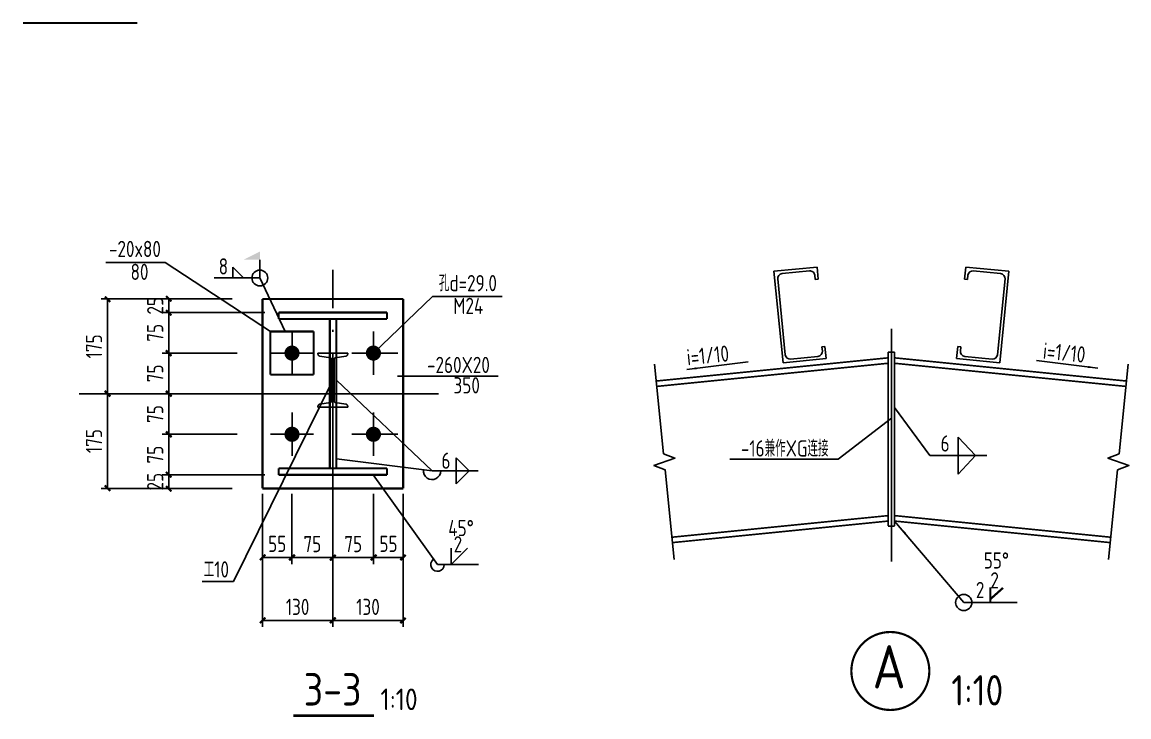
# Model space of a CAD drawing. Header units: millimetres. Extents: x 865974 to 875117, y 41124 to 44891.
# Drawn here: x 870977.9 to 871182.3, y 41317.1 to 41445.5 of the extents above; entities that cross this region are included whole.
import ezdxf

# ---------------------------------------------------------------- set-up
doc = ezdxf.new("R2010")
doc.units = ezdxf.units.MM
doc.header["$LTSCALE"] = 1000
doc.header["$MEASUREMENT"] = 0
for name, pattern in [('2', [11.4, 9, -0.9, 0.6, -0.9]), ('6', [8.75, 5, -1.25, 1.25, -1.25]), ('DASH', [0.35, 0.25, -0.1]), ('DOTE', [2.42, 2, -0.2, 0.02, -0.2])]:
    doc.linetypes.add(name, pattern=pattern)
for name, color, linetype in [('10', 7, 'Continuous'), ('1000', 2, 'Continuous'), ('111', 253, '6'), ('D2', 6, 'Continuous'), ('DIM', 7, 'Continuous'), ('DOTE', 1, 'DOTE'), ('FEN', 21, 'Continuous'), ('LAYER1', 51, 'Continuous'), ('M_Thin', 7, 'Continuous'), ('Prof', 2, 'Continuous'), ('STRUCTURE', 7, 'Continuous'), ('中文', 7, 'Continuous'), ('尺寸标注', 7, 'Continuous'), ('文字', 7, 'Continuous'), ('柱子', 8, 'Continuous'), ('焊缝标注', 3, 'Continuous'), ('独立基础', 2, 'Continuous'), ('编号标注', 253, 'Continuous'), ('螺栓孔标注', 253, 'Continuous'), ('轴线', 253, '2'), ('钢板标注', 253, 'Continuous')]:
    doc.layers.add(name, color=color, linetype=linetype)
doc.styles.add('GBHZ', font='gbenor.shx', dxfattribs={"width": 0.9, "bigfont": 'gbcbig.shx'})
doc.dimstyles.new('Y10', dxfattribs={"dimscale": 0, "dimtxt": 3, "dimasz": 0.01, "dimexe": 1.2, "dimexo": 1, "dimgap": 1, "dimtad": 1, "dimdec": 0, "dimlfac": 10, "dimzin": 0, "dimdsep": 46, "dimtxsty": 'GBHZ', "dimblk1": 'DX', "dimblk2": 'DX', "dimsah": 1, "dimcen": 0.09, "dimdle": 1, "dimadec": 0, "dimazin": 0, "dimtfac": 1, "dimtdec": 0, "dimtix": 1, "dimtmove": 2, "dimatfit": 3, "dimldrblk": 'DX', "dimfxl": 0, "dimtolj": 1, "dimtzin": 0, "dimarcsym": 0})

# ---------------------------------------------------------------- blocks, each defined once
blk = doc.blocks.new('DX')
at = {"color": 0, "linetype": 'ByBlock', "const_width": 40}
blk.add_lwpolyline([(-54, -51), (46, 49)], dxfattribs=at)
blk = doc.blocks.new('*D75')
at = {"layer": 'Defpoints', "color": 0, "linetype": 'ByBlock', "transparency": 16777216}
for p in [(871035.27, 41351.33), (871048.27, 41351.33), (871048.27, 41334.95)]:
    blk.add_point(p, dxfattribs=at)
at = {"layer": 'DIM', "color": 0, "linetype": 'ByBlock', "lineweight": -2, "transparency": 16777216}
for p, q in [((871035.27, 41350.33), (871035.27, 41333.75)), ((871048.27, 41350.33), (871048.27, 41333.75)), ((871035.28, 41334.95), (871048.26, 41334.95))]:
    blk.add_line(p, q, dxfattribs=at)
at = {"layer": 'DIM', "color": 0, "linetype": 'ByBlock', "lineweight": -2, "transparency": 16777216, "xscale": 0.01, "yscale": 0.01, "zscale": 0.01, "rotation": 180}
blk.add_blockref('DX', (871035.27, 41334.95), dxfattribs=at)
at = {"layer": 'DIM', "color": 0, "linetype": 'ByBlock', "lineweight": -2, "transparency": 16777216, "xscale": 0.01, "yscale": 0.01, "zscale": 0.01}
blk.add_blockref('DX', (871048.27, 41334.95), dxfattribs=at)
at = {"layer": 'DIM', "color": 0, "linetype": 'ByBlock', "transparency": 16777216, "insert": (871041.77, 41337.45), "char_height": 3, "attachment_point": 5, "style": 'GBHZ'}
blk.add_mtext('\\A1;130', dxfattribs=at)
blk = doc.blocks.new('*D76')
at = {"layer": 'Defpoints', "color": 0, "linetype": 'ByBlock', "transparency": 16777216}
for p in [(871035.27, 41352.6), (871022.27, 41351.33), (871022.27, 41334.95)]:
    blk.add_point(p, dxfattribs=at)
at = {"layer": 'DIM', "color": 0, "linetype": 'ByBlock', "lineweight": -2, "transparency": 16777216}
for p, q in [((871022.27, 41350.33), (871022.27, 41333.75)), ((871035.27, 41351.6), (871035.27, 41333.75)), ((871035.26, 41334.95), (871022.28, 41334.95))]:
    blk.add_line(p, q, dxfattribs=at)
at = {"layer": 'DIM', "color": 0, "linetype": 'ByBlock', "lineweight": -2, "transparency": 16777216, "xscale": 0.01, "yscale": 0.01, "zscale": 0.01, "rotation": 180}
blk.add_blockref('DX', (871022.27, 41334.95), dxfattribs=at)
at = {"layer": 'DIM', "color": 0, "linetype": 'ByBlock', "lineweight": -2, "transparency": 16777216, "xscale": 0.01, "yscale": 0.01, "zscale": 0.01}
blk.add_blockref('DX', (871035.27, 41334.95), dxfattribs=at)
at = {"layer": 'DIM', "color": 0, "linetype": 'ByBlock', "transparency": 16777216, "insert": (871028.77, 41337.45), "char_height": 3, "attachment_point": 5, "style": 'GBHZ'}
blk.add_mtext('\\A1;130', dxfattribs=at)
blk = doc.blocks.new('*D77')
at = {"layer": 'Defpoints', "color": 0, "linetype": 'ByBlock', "transparency": 16777216}
for p in [(871014.12, 41394.33), (870993.67, 41376.83), (871011.12, 41376.83)]:
    blk.add_point(p, dxfattribs=at)
at = {"layer": 'DIM', "color": 0, "linetype": 'ByBlock', "lineweight": -2, "transparency": 16777216}
for p, q in [((871013.12, 41394.33), (870992.47, 41394.33)), ((870993.67, 41394.32), (870993.67, 41376.84)), ((871010.12, 41376.83), (870992.47, 41376.83))]:
    blk.add_line(p, q, dxfattribs=at)
at = {"layer": 'DIM', "color": 0, "linetype": 'ByBlock', "lineweight": -2, "transparency": 16777216, "xscale": 0.01, "yscale": 0.01, "zscale": 0.01}
for p, rotation in [((870993.67, 41394.33), 90), ((870993.67, 41376.83), 270)]:
    blk.add_blockref('DX', p, dxfattribs=dict(at, rotation=rotation))
at = {"layer": 'DIM', "color": 0, "linetype": 'ByBlock', "transparency": 16777216, "insert": (870991.17, 41385.58), "char_height": 3, "attachment_point": 5, "rotation": 90, "style": 'GBHZ'}
blk.add_mtext('\\A1;175', dxfattribs=at)
blk = doc.blocks.new('*D78')
at = {"layer": 'Defpoints', "color": 0, "linetype": 'ByBlock', "transparency": 16777216}
for p in [(870993.67, 41376.83), (871011.12, 41376.83), (871014.12, 41359.33)]:
    blk.add_point(p, dxfattribs=at)
at = {"layer": 'DIM', "color": 0, "linetype": 'ByBlock', "lineweight": -2, "transparency": 16777216}
for p, q in [((871010.12, 41376.83), (870992.47, 41376.83)), ((870993.67, 41359.34), (870993.67, 41376.82)), ((871013.12, 41359.33), (870992.47, 41359.33))]:
    blk.add_line(p, q, dxfattribs=at)
at = {"layer": 'DIM', "color": 0, "linetype": 'ByBlock', "lineweight": -2, "transparency": 16777216, "xscale": 0.01, "yscale": 0.01, "zscale": 0.01}
for p, rotation in [((870993.67, 41376.83), 90), ((870993.67, 41359.33), 270)]:
    blk.add_blockref('DX', p, dxfattribs=dict(at, rotation=rotation))
at = {"layer": 'DIM', "color": 0, "linetype": 'ByBlock', "transparency": 16777216, "insert": (870991.17, 41368.08), "char_height": 3, "attachment_point": 5, "rotation": 90, "style": 'GBHZ'}
blk.add_mtext('\\A1;175', dxfattribs=at)
blk = doc.blocks.new('*D79')
at = {"layer": 'Defpoints', "color": 0, "linetype": 'ByBlock', "transparency": 16777216}
for p in [(871022.27, 41359.33), (871027.73, 41359.33), (871022.27, 41346.59)]:
    blk.add_point(p, dxfattribs=at)
at = {"layer": 'DIM', "color": 0, "linetype": 'ByBlock', "lineweight": -2, "transparency": 16777216}
for p, q in [((871022.27, 41358.33), (871022.27, 41345.39)), ((871027.73, 41358.33), (871027.73, 41345.39)), ((871027.72, 41346.59), (871022.28, 41346.59))]:
    blk.add_line(p, q, dxfattribs=at)
at = {"layer": 'DIM', "color": 0, "linetype": 'ByBlock', "lineweight": -2, "transparency": 16777216, "xscale": 0.01, "yscale": 0.01, "zscale": 0.01, "rotation": 180}
blk.add_blockref('DX', (871022.27, 41346.59), dxfattribs=at)
at = {"layer": 'DIM', "color": 0, "linetype": 'ByBlock', "lineweight": -2, "transparency": 16777216, "xscale": 0.01, "yscale": 0.01, "zscale": 0.01}
blk.add_blockref('DX', (871027.73, 41346.59), dxfattribs=at)
at = {"layer": 'DIM', "color": 0, "linetype": 'ByBlock', "transparency": 16777216, "insert": (871025, 41349.09), "char_height": 3, "attachment_point": 5, "style": 'GBHZ'}
blk.add_mtext('\\A1;55', dxfattribs=at)
blk = doc.blocks.new('*D80')
at = {"layer": 'Defpoints', "color": 0, "linetype": 'ByBlock', "transparency": 16777216}
for p in [(871035.27, 41361.83), (871027.73, 41359.33), (871035.27, 41346.56)]:
    blk.add_point(p, dxfattribs=at)
at = {"layer": 'DIM', "color": 0, "linetype": 'ByBlock', "lineweight": -2, "transparency": 16777216}
for p, q in [((871035.27, 41360.83), (871035.27, 41345.36)), ((871027.73, 41358.33), (871027.73, 41345.36)), ((871027.74, 41346.56), (871035.26, 41346.56))]:
    blk.add_line(p, q, dxfattribs=at)
at = {"layer": 'DIM', "color": 0, "linetype": 'ByBlock', "lineweight": -2, "transparency": 16777216, "xscale": 0.01, "yscale": 0.01, "zscale": 0.01, "rotation": 180}
blk.add_blockref('DX', (871027.73, 41346.56), dxfattribs=at)
at = {"layer": 'DIM', "color": 0, "linetype": 'ByBlock', "lineweight": -2, "transparency": 16777216, "xscale": 0.01, "yscale": 0.01, "zscale": 0.01}
blk.add_blockref('DX', (871035.27, 41346.56), dxfattribs=at)
at = {"layer": 'DIM', "color": 0, "linetype": 'ByBlock', "transparency": 16777216, "insert": (871031.5, 41349.06), "char_height": 3, "attachment_point": 5, "style": 'GBHZ'}
blk.add_mtext('\\A1;75', dxfattribs=at)
blk = doc.blocks.new('*D81')
at = {"layer": 'Defpoints', "color": 0, "linetype": 'ByBlock', "transparency": 16777216}
for p in [(871017.7, 41394.33), (871004.97, 41391.83), (871023.7, 41391.83)]:
    blk.add_point(p, dxfattribs=at)
at = {"layer": 'DIM', "color": 0, "linetype": 'ByBlock', "lineweight": -2, "transparency": 16777216}
for p, q in [((871016.7, 41394.33), (871003.77, 41394.33)), ((871004.97, 41394.34), (871004.97, 41394.35)), ((871004.97, 41394.33), (871004.97, 41391.83)), ((871022.7, 41391.83), (871003.77, 41391.83)), ((871004.97, 41391.82), (871004.97, 41391.81))]:
    blk.add_line(p, q, dxfattribs=at)
at = {"layer": 'DIM', "color": 0, "linetype": 'ByBlock', "lineweight": -2, "transparency": 16777216, "xscale": 0.01, "yscale": 0.01, "zscale": 0.01}
for p, rotation in [((871004.97, 41394.33), 270), ((871004.97, 41391.83), 90)]:
    blk.add_blockref('DX', p, dxfattribs=dict(at, rotation=rotation))
at = {"layer": 'DIM', "color": 0, "linetype": 'ByBlock', "transparency": 16777216, "insert": (871002.47, 41393.08), "char_height": 3, "attachment_point": 5, "rotation": 90, "style": 'GBHZ'}
blk.add_mtext('\\A1;25', dxfattribs=at)
blk = doc.blocks.new('*D82')
at = {"layer": 'Defpoints', "color": 0, "linetype": 'ByBlock', "transparency": 16777216}
for p in [(871023.7, 41391.83), (871004.97, 41384.33), (871018.62, 41384.33)]:
    blk.add_point(p, dxfattribs=at)
at = {"layer": 'DIM', "color": 0, "linetype": 'ByBlock', "lineweight": -2, "transparency": 16777216}
for p, q in [((871022.7, 41391.83), (871003.77, 41391.83)), ((871004.97, 41391.82), (871004.97, 41384.34)), ((871017.62, 41384.33), (871003.77, 41384.33))]:
    blk.add_line(p, q, dxfattribs=at)
at = {"layer": 'DIM', "color": 0, "linetype": 'ByBlock', "lineweight": -2, "transparency": 16777216, "xscale": 0.01, "yscale": 0.01, "zscale": 0.01}
for p, rotation in [((871004.97, 41391.83), 90), ((871004.97, 41384.33), 270)]:
    blk.add_blockref('DX', p, dxfattribs=dict(at, rotation=rotation))
at = {"layer": 'DIM', "color": 0, "linetype": 'ByBlock', "transparency": 16777216, "insert": (871002.47, 41388.08), "char_height": 3, "attachment_point": 5, "rotation": 90, "style": 'GBHZ'}
blk.add_mtext('\\A1;75', dxfattribs=at)
blk = doc.blocks.new('*D83')
at = {"layer": 'Defpoints', "color": 0, "linetype": 'ByBlock', "transparency": 16777216}
for p in [(871004.97, 41361.83), (871023.7, 41361.83), (871017.7, 41359.33)]:
    blk.add_point(p, dxfattribs=at)
at = {"layer": 'DIM', "color": 0, "linetype": 'ByBlock', "lineweight": -2, "transparency": 16777216}
for p, q in [((871022.7, 41361.83), (871003.77, 41361.83)), ((871004.97, 41361.84), (871004.97, 41361.85)), ((871004.97, 41359.33), (871004.97, 41361.83)), ((871016.7, 41359.33), (871003.77, 41359.33)), ((871004.97, 41359.32), (871004.97, 41359.31))]:
    blk.add_line(p, q, dxfattribs=at)
at = {"layer": 'DIM', "color": 0, "linetype": 'ByBlock', "lineweight": -2, "transparency": 16777216, "xscale": 0.01, "yscale": 0.01, "zscale": 0.01}
for p, rotation in [((871004.97, 41361.83), 270), ((871004.97, 41359.33), 90)]:
    blk.add_blockref('DX', p, dxfattribs=dict(at, rotation=rotation))
at = {"layer": 'DIM', "color": 0, "linetype": 'ByBlock', "transparency": 16777216, "insert": (871002.47, 41360.58), "char_height": 3, "attachment_point": 5, "rotation": 90, "style": 'GBHZ'}
blk.add_mtext('\\A1;25', dxfattribs=at)
blk = doc.blocks.new('*D84')
at = {"layer": 'Defpoints', "color": 0, "linetype": 'ByBlock', "transparency": 16777216}
for p in [(871042.81, 41359.33), (871048.27, 41359.33), (871048.27, 41346.59)]:
    blk.add_point(p, dxfattribs=at)
at = {"layer": 'DIM', "color": 0, "linetype": 'ByBlock', "lineweight": -2, "transparency": 16777216}
for p, q in [((871042.81, 41358.33), (871042.81, 41345.39)), ((871048.27, 41358.33), (871048.27, 41345.39)), ((871042.82, 41346.59), (871048.26, 41346.59))]:
    blk.add_line(p, q, dxfattribs=at)
at = {"layer": 'DIM', "color": 0, "linetype": 'ByBlock', "lineweight": -2, "transparency": 16777216, "xscale": 0.01, "yscale": 0.01, "zscale": 0.01, "rotation": 180}
blk.add_blockref('DX', (871042.81, 41346.59), dxfattribs=at)
at = {"layer": 'DIM', "color": 0, "linetype": 'ByBlock', "lineweight": -2, "transparency": 16777216, "xscale": 0.01, "yscale": 0.01, "zscale": 0.01}
blk.add_blockref('DX', (871048.27, 41346.59), dxfattribs=at)
at = {"layer": 'DIM', "color": 0, "linetype": 'ByBlock', "transparency": 16777216, "insert": (871045.54, 41349.09), "char_height": 3, "attachment_point": 5, "style": 'GBHZ'}
blk.add_mtext('\\A1;55', dxfattribs=at)
blk = doc.blocks.new('*D85')
at = {"layer": 'Defpoints', "color": 0, "linetype": 'ByBlock', "transparency": 16777216}
for p in [(871035.27, 41361.83), (871042.81, 41359.33), (871035.27, 41346.56)]:
    blk.add_point(p, dxfattribs=at)
at = {"layer": 'DIM', "color": 0, "linetype": 'ByBlock', "lineweight": -2, "transparency": 16777216}
for p, q in [((871035.27, 41360.83), (871035.27, 41345.36)), ((871042.81, 41358.33), (871042.81, 41345.36)), ((871042.8, 41346.56), (871035.28, 41346.56))]:
    blk.add_line(p, q, dxfattribs=at)
at = {"layer": 'DIM', "color": 0, "linetype": 'ByBlock', "lineweight": -2, "transparency": 16777216, "xscale": 0.01, "yscale": 0.01, "zscale": 0.01, "rotation": 180}
blk.add_blockref('DX', (871035.27, 41346.56), dxfattribs=at)
at = {"layer": 'DIM', "color": 0, "linetype": 'ByBlock', "lineweight": -2, "transparency": 16777216, "xscale": 0.01, "yscale": 0.01, "zscale": 0.01}
blk.add_blockref('DX', (871042.81, 41346.56), dxfattribs=at)
at = {"layer": 'DIM', "color": 0, "linetype": 'ByBlock', "transparency": 16777216, "insert": (871039.04, 41349.06), "char_height": 3, "attachment_point": 5, "style": 'GBHZ'}
blk.add_mtext('\\A1;75', dxfattribs=at)
blk = doc.blocks.new('*D294')
at = {"layer": 'Defpoints', "color": 0, "linetype": 'ByBlock', "transparency": 16777216}
for p in [(871004.97, 41384.33), (871018.62, 41384.33), (871023.7, 41376.83)]:
    blk.add_point(p, dxfattribs=at)
at = {"layer": 'DIM', "color": 0, "linetype": 'ByBlock', "lineweight": -2, "transparency": 16777216}
for p, q in [((871017.62, 41384.33), (871003.77, 41384.33)), ((871004.97, 41376.84), (871004.97, 41384.32)), ((871022.7, 41376.83), (871003.77, 41376.83))]:
    blk.add_line(p, q, dxfattribs=at)
at = {"layer": 'DIM', "color": 0, "linetype": 'ByBlock', "lineweight": -2, "transparency": 16777216, "xscale": 0.01, "yscale": 0.01, "zscale": 0.01}
for p, rotation in [((871004.97, 41384.33), 90), ((871004.97, 41376.83), 270)]:
    blk.add_blockref('DX', p, dxfattribs=dict(at, rotation=rotation))
at = {"layer": 'DIM', "color": 0, "linetype": 'ByBlock', "transparency": 16777216, "insert": (871002.47, 41380.58), "char_height": 3, "attachment_point": 5, "rotation": 90, "style": 'GBHZ'}
blk.add_mtext('\\A1;75', dxfattribs=at)
blk = doc.blocks.new('*D296')
at = {"layer": 'Defpoints', "color": 0, "linetype": 'ByBlock', "transparency": 16777216}
for p in [(871004.97, 41369.33), (871018.62, 41369.33), (871023.7, 41361.83)]:
    blk.add_point(p, dxfattribs=at)
at = {"layer": 'DIM', "color": 0, "linetype": 'ByBlock', "lineweight": -2, "transparency": 16777216}
for p, q in [((871017.62, 41369.33), (871003.77, 41369.33)), ((871004.97, 41361.84), (871004.97, 41369.32)), ((871022.7, 41361.83), (871003.77, 41361.83))]:
    blk.add_line(p, q, dxfattribs=at)
at = {"layer": 'DIM', "color": 0, "linetype": 'ByBlock', "lineweight": -2, "transparency": 16777216, "xscale": 0.01, "yscale": 0.01, "zscale": 0.01}
for p, rotation in [((871004.97, 41369.33), 90), ((871004.97, 41361.83), 270)]:
    blk.add_blockref('DX', p, dxfattribs=dict(at, rotation=rotation))
at = {"layer": 'DIM', "color": 0, "linetype": 'ByBlock', "transparency": 16777216, "insert": (871002.47, 41365.58), "char_height": 3, "attachment_point": 5, "rotation": 90, "style": 'GBHZ'}
blk.add_mtext('\\A1;75', dxfattribs=at)
blk = doc.blocks.new('*D295')
at = {"layer": 'Defpoints', "color": 0, "linetype": 'ByBlock', "transparency": 16777216}
for p in [(871023.7, 41376.83), (871004.97, 41369.33), (871018.62, 41369.33)]:
    blk.add_point(p, dxfattribs=at)
at = {"layer": 'DIM', "color": 0, "linetype": 'ByBlock', "lineweight": -2, "transparency": 16777216}
for p, q in [((871022.7, 41376.83), (871003.77, 41376.83)), ((871004.97, 41376.82), (871004.97, 41369.34)), ((871017.62, 41369.33), (871003.77, 41369.33))]:
    blk.add_line(p, q, dxfattribs=at)
at = {"layer": 'DIM', "color": 0, "linetype": 'ByBlock', "lineweight": -2, "transparency": 16777216, "xscale": 0.01, "yscale": 0.01, "zscale": 0.01}
for p, rotation in [((871004.97, 41376.83), 90), ((871004.97, 41369.33), 270)]:
    blk.add_blockref('DX', p, dxfattribs=dict(at, rotation=rotation))
at = {"layer": 'DIM', "color": 0, "linetype": 'ByBlock', "transparency": 16777216, "insert": (871002.47, 41373.08), "char_height": 3, "attachment_point": 5, "rotation": 90, "style": 'GBHZ'}
blk.add_mtext('\\A1;75', dxfattribs=at)

msp = doc.modelspace()

# ---------------------------------------------------------------- linework, layer by layer
at = {"color": 7}
for p, q in [((871176.551, 41381.546), (871165.218, 41382.966)), ((871100.663, 41381.294), (871111.996, 41382.714))]:
    msp.add_line(p, q, dxfattribs=at)
at = {"color": 86}
for p, q in [((871128.605, 41364.728), (871138.418, 41372.296)), ((871128.605, 41364.728), (871108.561, 41364.728)), ((871151.788, 41338.264, 2), (871139.018, 41353.307)), ((871151.788, 41338.264, 2), (871161.628, 41338.264, 2))]:
    msp.add_line(p, q, dxfattribs=at)
at = {"color": 7}
for points in [[(871100.663, 41381.294, 0, 0.4, 0), (871102.448, 41381.518, 0.4, 0.4, 0)], [(871176.551, 41381.546, 0, 0.4, 0), (871174.766, 41381.77, 0.4, 0.4, 0)]]:
    msp.add_lwpolyline(points, format="xyseb", dxfattribs=at)
at = {"color": 86, "const_width": 0.4, "elevation": 2}
for points in [[(871156.708, 41338.264), (871156.708, 41341.065)], [(871156.708, 41338.886), (871159.034, 41340.961)]]:
    msp.add_lwpolyline(points, dxfattribs=at)
at = {"ltscale": 0.5, "const_width": 0.4}
msp.add_lwpolyline([(871131.028, 41325.612, 1), (871145.428, 41325.612, 1)], format="xyb", close=True, dxfattribs=at)
at = {"color": 86}
msp.add_circle((871151.788, 41338.264, 2), 1.5, dxfattribs=at)
at = {"layer": '10', "linetype": 'ByBlock'}
for p, q in [((871027.732, 41380.334), (871027.732, 41388.334)), ((871042.769, 41380.334), (871042.769, 41388.334)), ((871031.732, 41384.334), (871023.732, 41384.334)), ((871047.269, 41384.334), (871038.769, 41384.334)), ((871027.732, 41373.334), (871027.732, 41365.334)), ((871042.769, 41373.334), (871042.769, 41365.334)), ((871031.732, 41369.334), (871023.732, 41369.334)), ((871047.269, 41369.334), (871038.769, 41369.334))]:
    msp.add_line(p, q, dxfattribs=at)
at = {"layer": '10', "linetype": 'ByBlock', "const_width": 1.4}
for points in [[(871027.732, 41385.034, 1), (871027.732, 41383.634, 1), (871027.732, 41385.034, 1)], [(871042.769, 41385.034, 1), (871042.769, 41383.634, 1), (871042.769, 41385.034, 1)], [(871027.732, 41368.634, -1), (871027.732, 41370.034, -1), (871027.732, 41368.634, -1)], [(871042.769, 41368.634, -1), (871042.769, 41370.034, -1), (871042.769, 41368.634, -1)]]:
    msp.add_lwpolyline(points, format="xyb", close=True, dxfattribs=at)
at = {"layer": '10', "const_width": 0.45, "elevation": 3}
msp.add_lwpolyline([(871027.983, 41317.362), (871042.846, 41317.362)], dxfattribs=at)
at = {"layer": '1000', "linetype": 'ByBlock', "const_width": 0.4}
for points in [[(871022.269, 41394.334), (871048.269, 41394.334)], [(871022.269, 41394.334), (871022.269, 41359.334)], [(871048.269, 41359.334), (871048.269, 41394.334)], [(871025.269, 41391.834), (871045.269, 41391.834)], [(871025.269, 41390.634), (871025.269, 41391.834)], [(871045.269, 41391.834), (871045.269, 41390.634)], [(871045.269, 41390.634), (871025.269, 41390.634)], [(871034.732, 41363.034), (871034.732, 41390.634)], [(871035.932, 41363.034), (871035.932, 41390.634)], [(871023.732, 41388.334), (871023.732, 41380.334)], [(871031.732, 41388.334), (871023.732, 41388.334)], [(871031.732, 41380.334), (871031.732, 41388.334)], [(871023.732, 41380.334), (871031.732, 41380.334)], [(871025.269, 41363.034), (871025.269, 41361.834)], [(871045.269, 41363.034), (871025.269, 41363.034)], [(871045.269, 41361.834), (871045.269, 41363.034)], [(871025.269, 41361.834), (871045.269, 41361.834)], [(871022.269, 41359.334), (871048.269, 41359.334)]]:
    msp.add_lwpolyline(points, dxfattribs=at)
msp.add_lwpolyline([(871035.269, 41359.434, 1), (871035.269, 41359.234, 1), (871035.269, 41359.434, 1)], format="xyb", close=True, dxfattribs=at)
at = {"layer": '111'}
msp.add_line((871138.418, 41388.825), (871138.418, 41345.831), dxfattribs=at)
at = {"layer": 'D2'}
for p, q in [((871116.726, 41399.441), (871124.684, 41400.236)), ((871118.418, 41382.522), (871116.726, 41399.441)), ((871118.24, 41399.019), (871123.283, 41399.524)), ((871124.909, 41397.987), (871124.684, 41400.236)), ((871151.926, 41397.987), (871152.151, 41400.236)), ((871160.11, 41399.441), (871152.151, 41400.236)), ((871158.595, 41399.019), (871153.552, 41399.524)), ((871158.418, 41382.522), (871160.11, 41399.441)), ((871118.833, 41384.036), (871117.433, 41398.033)), ((871124.349, 41397.931), (871124.27, 41398.716)), ((871124.349, 41397.931), (871124.909, 41397.987)), ((871152.487, 41397.931), (871151.926, 41397.987)), ((871152.487, 41397.931), (871152.565, 41398.716)), ((871158.003, 41384.036), (871159.403, 41398.033)), ((871125.591, 41385.504), (871126.152, 41385.56)), ((871125.67, 41384.719), (871125.591, 41385.504)), ((871126.376, 41383.318), (871126.152, 41385.56)), ((871150.459, 41383.318), (871150.683, 41385.56)), ((871151.244, 41385.504), (871150.683, 41385.56)), ((871151.166, 41384.719), (871151.244, 41385.504)), ((871118.418, 41382.522), (871126.376, 41383.318)), ((871119.819, 41383.228), (871124.862, 41383.733)), ((871158.418, 41382.522), (871150.459, 41383.318)), ((871157.016, 41383.228), (871151.973, 41383.733))]:
    msp.add_line(p, q, dxfattribs=at)
for centre, start, end in [((871123.373, 41398.627), 5.71062, 95.71062), ((871153.462, 41398.627), 84.28938, 174.28938), ((871118.33, 41398.122), 95.71062, 185.71062), ((871158.505, 41398.122), 354.28938, 84.28938), ((871119.73, 41384.125), 185.71062, 275.71062), ((871124.773, 41384.63), 275.71062, 5.71062), ((871152.063, 41384.63), 174.28938, 264.28938), ((871157.106, 41384.125), 264.28938, 354.28938)]:
    msp.add_arc(centre, 0.902, start, end, dxfattribs=at)
at = {"layer": 'DIM'}
for p, q in [((871150.753, 41368.833), (871153.974, 41365.412)), ((871150.753, 41365.412), (871150.753, 41368.833)), ((871150.753, 41361.992), (871153.974, 41365.412)), ((871150.753, 41365.412), (871150.753, 41361.992))]:
    msp.add_line(p, q, dxfattribs=at)
at = {"layer": 'DOTE', "linetype": 'DOTE', "ltscale": 0.02}
for p, q in [((871035.269, 41344.241), (871035.269, 41399.691)), ((871054.779, 41376.834), (870988.428, 41376.834))]:
    msp.add_line(p, q, dxfattribs=at)
at = {"layer": 'FEN'}
msp.add_line((871156.708, 41338.264, 2), (871156.708, 41340.264, 2), dxfattribs=at)
at = {"layer": 'FEN', "elevation": 0.362}
msp.add_lwpolyline([(871139.018, 41353.307, 0, 0.4, 0), (871141.04, 41350.926, 0.4, 0.4, 0)], format="xyseb", dxfattribs=at)
at = {"layer": 'M_Thin'}
for points in [[(871094.694, 41382.31), (871096.351, 41365.743), (871098.441, 41364.947), (871094.56, 41363.554), (871096.65, 41362.758), (871098.306, 41346.19)], [(871182.141, 41382.31), (871180.484, 41365.743), (871178.395, 41364.947), (871182.275, 41363.554), (871180.186, 41362.758), (871178.529, 41346.19)]]:
    msp.add_lwpolyline(points, dxfattribs=at)
at = {"layer": 'Prof', "linetype": 'DASH', "ltscale": 5}
msp.add_lwpolyline([(871032.519, 41374.334), (871038.019, 41374.334), (871038.019, 41374.484, 0.3689195), (871037.661, 41374.903), (871035.718, 41375.227, -0.3689195), (871035.494, 41375.489), (871035.494, 41383.179, -0.3689195), (871035.718, 41383.441), (871037.661, 41383.765, 0.3689195), (871038.019, 41384.184), (871038.019, 41384.334), (871032.519, 41384.334), (871032.519, 41384.184, 0.3689195), (871032.878, 41383.765), (871034.82, 41383.441, -0.3689195), (871035.044, 41383.179), (871035.044, 41375.489, -0.3689195), (871034.82, 41375.227), (871032.878, 41374.903, 0.3689195), (871032.519, 41374.484)], format="xyb", close=True, dxfattribs=at)
at = {"layer": '尺寸标注', "color": 0}
for p, q in [((871035.269, 41379.334), (871016.94, 41342.128)), ((871035.494, 41379.334), (871035.044, 41379.334)), ((871016.94, 41342.128), (871011.169, 41342.128))]:
    msp.add_line(p, q, dxfattribs=at)
at = {"layer": '尺寸标注'}
msp.add_circle((871021.794, 41398.213), 1.46, dxfattribs=at)
msp.add_arc((871053.599, 41362.561), 1.59, 172.73102, 0, dxfattribs=at)
at = {"layer": '文字', "color": 6, "const_width": 0.32}
msp.add_lwpolyline([(870978.055, 41445.311), (870999.175, 41445.311)], dxfattribs=at)
at = {"layer": '柱子', "const_width": 0.3}
for points in [[(871095.008, 41379.176), (871137.818, 41383.457)], [(871137.818, 41384.517), (871137.818, 41352.367)], [(871137.818, 41384.517), (871139.018, 41384.517)], [(871139.018, 41384.517), (871139.018, 41352.367)], [(871139.018, 41383.457), (871181.828, 41379.176)], [(871095.107, 41378.181), (871137.818, 41382.452)], [(871139.018, 41382.452), (871181.728, 41378.181)], [(871097.893, 41350.32), (871137.818, 41354.312)], [(871139.018, 41354.312), (871178.942, 41350.32)], [(871097.993, 41349.325), (871137.818, 41353.307)], [(871137.818, 41352.367), (871139.018, 41352.367)], [(871139.018, 41353.307), (871178.842, 41349.325)]]:
    msp.add_lwpolyline(points, dxfattribs=at)
at = {"layer": '焊缝标注', "linetype": 'ByBlock'}
for p, q in [((871021.794, 41398.213), (871021.794, 41401.577)), ((871016.794, 41398.213), (871016.794, 41400.213)), ((871018.794, 41398.213), (871016.794, 41400.213)), ((871021.794, 41398.213), (871013.374, 41398.213)), ((871026.481, 41388.334), (871021.794, 41398.213)), ((871035.932, 41379.334), (871053.599, 41362.561)), ((871053.599, 41362.561), (871035.932, 41364.814)), ((871058.041, 41364.961), (871060.441, 41362.561)), ((871058.041, 41364.961), (871058.041, 41362.561)), ((871053.599, 41362.561), (871062.11, 41362.561)), ((871058.041, 41360.161), (871060.441, 41362.561)), ((871058.041, 41360.161), (871058.041, 41362.561)), ((871042.738, 41361.834), (871054.61, 41345.277)), ((871057.145, 41345.277), (871060.145, 41348.277)), ((871057.145, 41345.277), (871057.145, 41348.277)), ((871054.61, 41345.277), (871062.145, 41345.277))]:
    msp.add_line(p, q, dxfattribs=at)
msp.add_arc((871054.61, 41345.277), 1.25, 130.18372, 0, dxfattribs=at)
msp.add_solid([(871021.794, 41401.577), (871018.794, 41401.577), (871021.794, 41403.077)], dxfattribs=at)
at = {"layer": '独立基础', "color": 7}
for p, q in [((871139.018, 41374.308), (871145.49, 41365.412)), ((871145.49, 41365.412), (871156.017, 41365.412))]:
    msp.add_line(p, q, dxfattribs=at)
at = {"layer": '编号标注', "linetype": 'ByBlock', "const_width": 0.2}
msp.add_lwpolyline([(871035.269, 41394.234, -1), (871035.269, 41394.434, -1), (871035.269, 41394.234, -1)], format="xyb", close=True, dxfattribs=at)
at = {"layer": '螺栓孔标注', "linetype": 'ByBlock'}
for p, q in [((871004.32, 41401.087), (870993.349, 41401.087)), ((871004.32, 41401.087), (871023.732, 41388.334)), ((871053.707, 41394.771), (871042.769, 41384.334)), ((871066.539, 41394.771), (871053.707, 41394.771))]:
    msp.add_line(p, q, dxfattribs=at)
at = {"layer": '钢板标注', "linetype": 'ByBlock'}
msp.add_line((871047.211, 41380.061), (871065.783, 41380.061), dxfattribs=at)

# ---------------------------------------------------------------- texts
at = {"color": 7, "ltscale": 0.5, "style": 'GBHZ', "width": 0.9}
for rotation, p in [(5.68843, (871100.766, 41382.041)), (354.31157, (871166.298, 41383.304))]:
    msp.add_text('i=1/10', height=3, rotation=rotation, dxfattribs=at).set_placement(p)
at = {"layer": 'FEN', "style": 'GBHZ', "width": 0.9}
for s, p in [('55%%d', (871155.478, 41344.531)), ('2', (871154.023, 41339.073)), ('2', (871156.705, 41340.852))]:
    msp.add_text(s, height=3, dxfattribs=at).set_placement(p)
at = {"layer": 'LAYER1', "color": 7, "style": 'GBHZ', "width": 0.9}
msp.add_text('-16兼作XG连接', height=3, dxfattribs=at).set_placement((871110.625, 41365.223))
at = {"layer": 'STRUCTURE', "color": 4, "style": 'GBHZ', "width": 0.9}
msp.add_text('6', height=3, dxfattribs=at).set_placement((871147.514, 41366.137))
at = {"layer": '中文', "style": 'GBHZ'}
msp.add_text('1:10', height=4, dxfattribs=at).set_placement((871044.072, 41318.378, 2.991))
at = {"layer": '文字', "color": 6, "style": 'GBHZ'}
for s, height, p in [('A', 8, (871134.929, 41322.389)), ('1:10', 5.6, (871149.482, 41319.249, -0.009))]:
    msp.add_text(s, height=height, dxfattribs=at).set_placement(p)
at = {"layer": '焊缝标注', "linetype": 'ByBlock', "style": 'GBHZ', "width": 0.9}
for s, p in [('8', (871014.197, 41398.85)), ('6', (871055.332, 41362.965)), ('45°', (871056.588, 41350.519)), ('2', (871057.588, 41347.519))]:
    msp.add_text(s, height=3, dxfattribs=at).set_placement(p)
at = {"layer": '螺栓孔标注', "linetype": 'ByBlock', "style": 'GBHZ', "width": 0.9}
for s, p in [('-20x80', (870993.932, 41402.071)), ('80', (870997.91, 41397.837)), ('孔d=29.0', (871054.857, 41395.756)), ('M24', (871057.519, 41391.55))]:
    msp.add_text(s, height=3, dxfattribs=at).set_placement(p)
at = {"layer": '轴线', "color": 61, "linetype": 'ByBlock', "style": 'GBHZ'}
msp.add_text('3-3', height=6, dxfattribs=at).set_placement((871029.892, 41319.217, 3))
at = {"layer": '钢板标注', "linetype": 'ByBlock', "style": 'GBHZ', "width": 0.9}
for s, p in [('-260X20', (871052.668, 41380.649)), ('350', (871057.56, 41376.886)), ('工10', (871011.43, 41342.874))]:
    msp.add_text(s, height=3, dxfattribs=at).set_placement(p)

# ---------------------------------------------------------------- dimensions: what is measured, and where the dimension line sits
at = {"layer": 'DIM', "linetype": 'ByBlock'}
for base, p1, p2, angle, picture, middle in [((871004.969, 41391.834), (871017.699, 41394.334), (871023.699, 41391.834), 90, '*D81', (871002.469, 41393.084)), ((870993.671, 41376.834), (871014.124, 41394.334), (871011.124, 41376.834), 90, '*D77', (870991.171, 41385.584)), ((871004.969, 41384.334), (871023.699, 41391.834), (871018.624, 41384.334), 90, '*D82', (871002.469, 41388.084)), ((871004.969, 41384.334), (871023.699, 41376.834), (871018.624, 41384.334), 270, '*D294', (871002.469, 41380.584)), ((870993.671, 41376.834), (871014.124, 41359.334), (871011.124, 41376.834), 270, '*D78', (870991.171, 41368.084)), ((871004.969, 41369.334), (871023.699, 41376.834), (871018.624, 41369.334), 90, '*D295', (871002.469, 41373.084)), ((871004.969, 41369.334), (871023.699, 41361.834), (871018.624, 41369.334), 270, '*D296', (871002.469, 41365.584)), ((871004.969, 41361.834), (871017.699, 41359.334), (871023.699, 41361.834), 270, '*D83', (871002.469, 41360.584)), ((871035.269, 41346.562), (871042.807, 41359.334), (871035.269, 41361.834), 180, '*D85', (871039.038, 41349.062)), ((871048.269, 41346.589), (871042.807, 41359.334), (871048.269, 41359.334), 180, '*D84', (871045.538, 41349.089)), ((871048.269, 41334.955), (871035.269, 41351.334), (871048.269, 41351.334), 180, '*D75', (871041.769, 41337.455))]:
    dim = msp.add_linear_dim(base=base, p1=p1, p2=p2, angle=angle, dimstyle='Y10', override={"dimscale": 1}, dxfattribs=at)
    dim.commit()
    dim.dimension.update_dxf_attribs({"geometry": picture, "text_midpoint": middle})
for base, p1, p2, picture, middle in [((871035.269, 41346.562), (871027.732, 41359.334), (871035.269, 41361.834), '*D80', (871031.5, 41349.062)), ((871022.269, 41346.589), (871027.732, 41359.334), (871022.269, 41359.334), '*D79', (871025, 41349.089)), ((871022.269, 41334.955), (871035.269, 41352.598), (871022.269, 41351.334), '*D76', (871028.769, 41337.455))]:
    dim = msp.add_linear_dim(base=base, p1=p1, p2=p2, dimstyle='Y10', override={"dimscale": 1}, dxfattribs=at)
    dim.commit()
    dim.dimension.update_dxf_attribs({"geometry": picture, "text_midpoint": middle})

doc.saveas('drawing.dxf')
